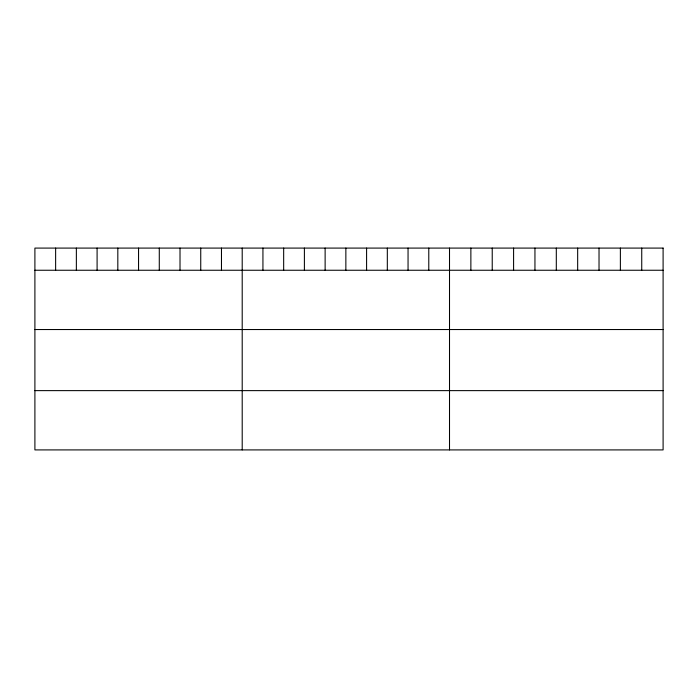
<?xml version="1.0" encoding="UTF-8"?>
<svg xmlns="http://www.w3.org/2000/svg" width="698" height="698" viewBox="0 0 698 698"><rect width="100%" height="100%" fill="white"/><g stroke="black" fill="none" stroke-linecap="round" stroke-linejoin="round"><path stroke-width="1.05" d="M34.9 270.248L663.1 270.248M34.9 329.535L663.1 329.535M34.9 390.627L663.1 390.627M641.741 248.087L641.741 270.248M620.382 248.087L620.382 270.248M599.024 248.087L599.024 270.248M577.665 248.087L577.665 270.248M556.306 248.087L556.306 270.248M534.947 248.087L534.947 270.248M513.588 248.087L513.588 270.248M492.23 248.087L492.23 270.248M470.871 248.087L470.871 270.248M449.512 248.087L449.512 449.913M428.781 248.087L428.781 270.248M408.051 248.087L408.051 270.248M387.32 248.087L387.32 270.248M366.59 248.087L366.59 270.248M345.859 248.087L345.859 270.248M325.128 248.087L325.128 270.248M304.398 248.087L304.398 270.248M283.667 248.087L283.667 270.248M262.937 248.087L262.937 270.248M242.206 248.087L242.206 449.913M221.475 248.087L221.475 270.248M200.745 248.087L200.745 270.248M180.014 248.087L180.014 270.248M159.284 248.087L159.284 270.248M138.553 248.087L138.553 270.248M117.822 248.087L117.822 270.248M97.092 248.087L97.092 270.248M76.361 248.087L76.361 270.248M55.631 248.087L55.631 270.248M663.1 248.087L34.9 248.087L34.9 449.913L663.1 449.913L663.1 248.087"/></g></svg>
